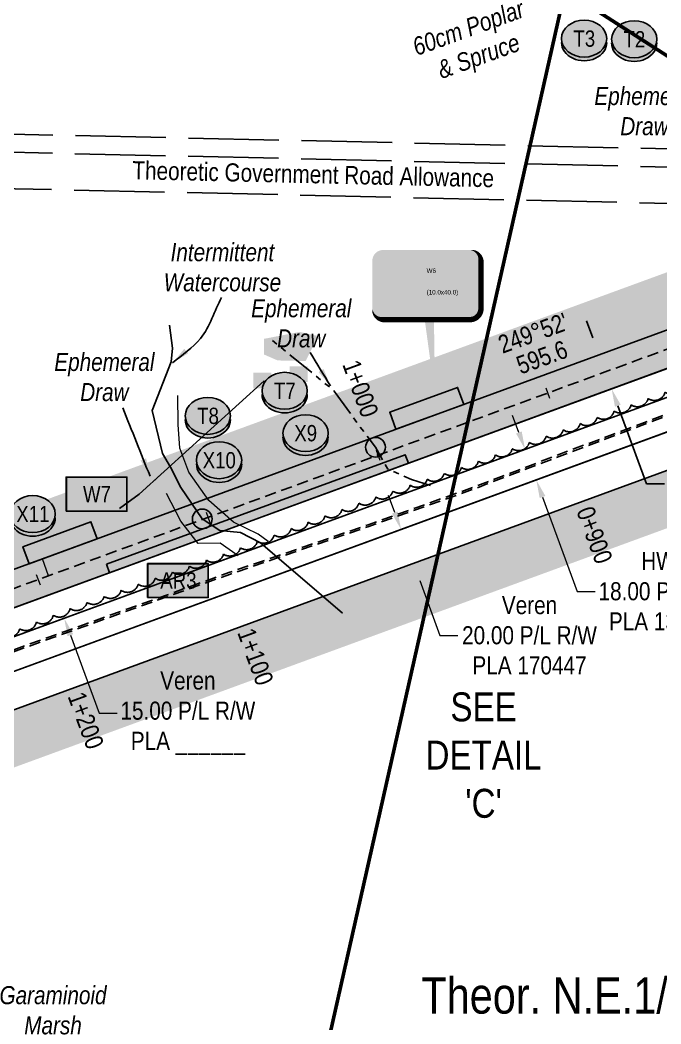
# Model space of a CAD drawing. Extents: x 399452 to 415540, y 6060435 to 6067869.
# Drawn here: x 405573 to 405927, y 6062504 to 6063059 of the extents above; entities that cross this region are included whole.
import ezdxf
from ezdxf.enums import TextEntityAlignment as Align

# ---------------------------------------------------------------- set-up
doc = ezdxf.new("R2018")
doc.units = 0
doc.header["$LTSCALE"] = 5
doc.header["$PDSIZE"] = 0.5
for name, pattern in [('0', [1, 1, 0]), ('DASHDOT2', [12.7, 6.35, -3.175, 0, -3.175]), ('foc-TIELINE', [1.875, 1.25, -0.625]), ('foc-TOPO-ephemeral', [6.25, 3.125, -0.625, 0.625, -0.625, 0.625, -0.625]), ('foc-UNSURVEYED', [12.5, 10, -2.5]), ('UG_PIPE', [1.875, 1.25, -0.625])]:
    doc.linetypes.add(name, pattern=pattern)
doc.layers.get('Defpoints').update_dxf_attribs({"color": 9})
for name, color, linetype, lineweight in [('AS-GENERAL', 48, 'Continuous', 18), ('C-RW-T', 13, 'Continuous', 9), ('F-RW-T', 190, 'Continuous', 9), ('T-TIE-T', 201, 'Continuous', 18)]:
    doc.layers.add(name, color=color, linetype=linetype, lineweight=lineweight)
for name, color, linetype in [('AS-PIPE-UG', 44, 'UG_PIPE'), ('AS-UNDERLAY-H', 141, 'Continuous'), ('AS-WILDLIFE', 131, 'DASHDOT2'), ('C-RW', 13, 'Continuous'), ('C-SYMBOL', 7, 'Continuous'), ('DETAIL-T', 7, 'Continuous'), ('F-RW', 190, 'Continuous'), ('L-BD', 7, 'Continuous'), ('L-BD1', 253, 'Continuous'), ('L-ROAD-T', 7, 'Continuous'), ('L-USEC', 7, 'foc-UNSURVEYED'), ('P-BUFFER-H 30m', 51, 'Continuous'), ('P-CROSSINGS', 250, 'Continuous'), ('P-PROPOSED', 10, 'Continuous'), ('P-PROPOSED-H', 21, 'Continuous'), ('P-TEMP-BLOCKS', 250, 'Continuous'), ('P-TEMP-H', 41, 'Continuous'), ('P-TEMP_LOG DECK', 46, 'Continuous'), ('P-TEMP_WORKSPACE', 46, 'Continuous'), ('P-TXT', 4, 'Continuous'), ('T-BUSH', 110, '0'), ('T-BUSH-T', 110, 'Continuous'), ('T-CREEK', 160, 'Continuous'), ('T-DRAW', 143, 'foc-TOPO-ephemeral'), ('T-TIE', 201, 'foc-TIELINE'), ('T-WATER-T', 170, 'Continuous'), ('WETLAND-T', 146, 'Continuous')]:
    doc.layers.add(name, color=color, linetype=linetype)
doc.styles.add('175L', font='ARIALN.TTF', dxfattribs={"height": 20})
doc.styles.add('80CG', font='ARIALN.TTF', dxfattribs={"height": 10})
doc.styles.add('80L', font='ARIALN.TTF', dxfattribs={"height": 10})
doc.styles.add('80LS', font='ARIALNI.TTF', dxfattribs={"height": 10})
doc.styles.add('Crossing', font='ARIALN.TTF', dxfattribs={"height": 10})
doc.styles.add('foc-LtypeFont', font='ARIALN.TTF', dxfattribs={"height": 7.35})
doc.styles.get("Standard").update_dxf_attribs({"font": 'ARIALN.TTF'})
doc.linetypes.add('foc-TOPO-flowdirection-NOLINE', pattern='A,0,[">",foc-LtypeFont,S=0.3,R=0,X=0,Y=-0.945],-20,[">",foc-LtypeFont,S=0.3,R=0,X=0,Y=-0.945],0', length=20)
doc.dimstyles.new('Compass 5 000', dxfattribs={"dimscale": 5, "dimtxt": 9, "dimasz": 2, "dimexe": 0.2, "dimexo": 0.0625, "dimgap": 0.5, "dimtad": 0, "dimtih": 1, "dimtoh": 1, "dimzin": 0, "dimdsep": 46, "dimtxsty": '80CG', "dimcen": 0.1, "dimse1": 1, "dimse2": 1, "dimclrd": 256, "dimclrt": 256, "dimaunit": 1, "dimadec": 4, "dimazin": 0, "dimtfac": 0.06, "dimtofl": 0, "dimtmove": 0, "dimatfit": 1, "dimfxl": 0.2, "dimtolj": 1, "dimtzin": 0, "dimlwd": -1, "dimarcsym": 0})

# ---------------------------------------------------------------- blocks, each defined once
blk = doc.blocks.new('*D80')
at = {"layer": 'Defpoints', "color": 0, "transparency": 16777216}
for p in [(405852.15, 6062821.18), (405832.32, 6062813.91), (405838.51, 6062796.99)]:
    blk.add_point(p, dxfattribs=at)
at = {"layer": 'F-RW-T', "transparency": 16777216}
for p, q in [((405848.71, 6062830.57), (405845.27, 6062839.96)), ((405861.79, 6062794.87), (405880.9, 6062742.7)), ((405880.9, 6062742.7), (405890.9, 6062742.7))]:
    blk.add_line(p, q, dxfattribs=at)
for points in [[(405850.28, 6062831.14), (405847.15, 6062829.99), (405852.15, 6062821.18)], [(405863.35, 6062795.44), (405860.22, 6062794.3), (405858.35, 6062804.26)]]:
    blk.add_solid(points, dxfattribs=at)
at = {"layer": 'F-RW-T', "transparency": 16777216, "insert": (405929.99, 6062742.7), "char_height": 10, "attachment_point": 5, "style": '80CG'}
blk.add_mtext('\\A1;HWN\\P18.00 P/L R/W\\PPLA 131055', dxfattribs=at)
blk = doc.blocks.new('*D63')
at = {"layer": 'C-RW-T', "transparency": 16777216}
for p, q in [((405780.18, 6062786.28), (405776.74, 6062795.67)), ((405793.95, 6062748.68), (405805.05, 6062718.37)), ((405805.05, 6062718.37), (405815.05, 6062718.37))]:
    blk.add_line(p, q, dxfattribs=at)
for points in [[(405781.74, 6062786.85), (405778.61, 6062785.7), (405783.62, 6062776.89)], [(405795.52, 6062749.26), (405792.39, 6062748.11), (405790.51, 6062758.07)]]:
    blk.add_solid(points, dxfattribs=at)
at = {"layer": 'Defpoints', "color": 0, "transparency": 16777216}
for p in [(405851.69, 6062801.82), (405858.59, 6062783.01), (405790.51, 6062758.07)]:
    blk.add_point(p, dxfattribs=at)
at = {"layer": 'C-RW-T', "transparency": 16777216, "insert": (405854.59, 6062718.37), "char_height": 10, "attachment_point": 5, "style": '80CG'}
blk.add_mtext('\\A1;Veren\\P20.00 P/L R/W\\PPLA 170447', dxfattribs=at)
blk = doc.blocks.new('*D84')
at = {"layer": 'C-RW-T', "transparency": 16777216}
for p, q in [((405588.86, 6062751.34), (405585.42, 6062760.73)), ((405600.91, 6062718.49), (405616.74, 6062675.3)), ((405616.74, 6062675.3), (405626.74, 6062675.3))]:
    blk.add_line(p, q, dxfattribs=at)
for points in [[(405590.43, 6062751.92), (405587.3, 6062750.77), (405592.31, 6062741.95)], [(405602.47, 6062719.06), (405599.35, 6062717.91), (405597.47, 6062727.88)]]:
    blk.add_solid(points, dxfattribs=at)
at = {"layer": 'Defpoints', "color": 0, "transparency": 16777216}
for p in [(405624.41, 6062753.72), (405592.31, 6062741.95), (405629.57, 6062739.65)]:
    blk.add_point(p, dxfattribs=at)
at = {"layer": 'C-RW-T', "transparency": 16777216, "insert": (405665.83, 6062675.3), "char_height": 10, "attachment_point": 5, "style": '80CG'}
blk.add_mtext('\\A1;Veren\\P15.00 P/L R/W\\PPLA ______', dxfattribs=at)
blk = doc.blocks.new('*U103')
at = {"true_color": 0xff8aff}
h = blk.add_hatch(color=211, dxfattribs=at)
edge = h.paths.add_edge_path()
edge.add_line((-24, -20), (24, -20))
edge.add_arc((24, -14), 6, 270, 360)
edge.add_line((30, -14), (30, 12.5))
edge.add_arc((24, 12.5), 6, 0, 90)
edge.add_line((24, 18.5), (-24, 18.5))
edge.add_arc((-24, 12.5), 6, 90, 180)
edge.add_line((-30, 12.5), (-30, -14))
edge.add_arc((-24, -14), 6, 180, 270)
at = {"color": 250, "flags": 128}
blk.add_lwpolyline([(-24, -20, 3, 3, 0), (24, -20, 3, 3, 0.414214), (30, -14, 3, 3, 0), (30, 12.5, 3, 0, 0.414214), (24, 18.5, 0, 0, 0), (-24, 18.5, 0, 0, 0.414214), (-30, 12.5, 0, 0, 0), (-30, -14, 0, 3, 0.414214)], format="xyseb", close=True, dxfattribs=at)
at = {"flags": 128}
blk.add_lwpolyline([(4.68, -62.04, 0, 7.5, 0), (0, 0, 0, 0, 0)], format="xyseb", dxfattribs=at)
at = {"color": 250, "lineweight": 30, "flags": 104}
blk.add_attdef('TEMP_AREA_W1', text='', height=12, dxfattribs=at).set_placement((0, 8.26), align=Align.MIDDLE_CENTER)
blk.add_attdef('ENTER_TEXT', text='', height=9, dxfattribs=at).set_placement((0.01, -3.62), align=Align.TOP_CENTER)
blk = doc.blocks.new('*D107')
at = {"layer": 'Defpoints', "color": 0, "transparency": 16777216}
for p in [(405885.43, 6062870.71), (405893.06, 6062873.51), (405892.32, 6062851.94)]:
    blk.add_point(p, dxfattribs=at)
at = {"layer": 'P-TXT', "transparency": 16777216}
for p, q in [((405889.61, 6062882.9), (405886.17, 6062892.29)), ((405903.38, 6062845.35), (405919.2, 6062802.2)), ((405919.2, 6062802.2), (405929.2, 6062802.2))]:
    blk.add_line(p, q, dxfattribs=at)
for points in [[(405891.18, 6062883.47), (405888.05, 6062882.32), (405893.06, 6062873.51)], [(405904.95, 6062845.92), (405901.82, 6062844.78), (405899.94, 6062854.74)]]:
    blk.add_solid(points, dxfattribs=at)
at = {"layer": 'P-TXT', "transparency": 16777216, "insert": (405942.41, 6062802.2), "char_height": 10, "attachment_point": 5, "style": '80CG'}
blk.add_mtext('\\A1;20.0', dxfattribs=at)
blk = doc.blocks.new('xing2')
h = blk.add_hatch(color=50)
h.dxf.hatch_style = 1
edge = h.paths.add_edge_path()
edge.add_ellipse((0, 0), major_axis=(-12.5, 0), ratio=0.816297, start_angle=0, end_angle=360)
h = blk.add_hatch(color=250)
h.dxf.hatch_style = 1
edge = h.paths.add_edge_path()
edge.add_ellipse((0, -2.05), major_axis=(-12.5, 0), ratio=0.816297, start_angle=0, end_angle=180)
edge.add_line((12.5, -2.05), (12.5, 0))
edge.add_ellipse((0, 0), major_axis=(-12.5, 0), ratio=0.816297, start_angle=0, end_angle=180, ccw=False)
edge.add_line((-12.5, 0), (-12.5, -2.05))
at = {"color": 250}
blk.add_ellipse((0, 0), major_axis=(-12.5, 0), ratio=0.816297, dxfattribs=at)
blk.add_ellipse((0, -2.05), major_axis=(-12.5, 0), ratio=0.816297, start_param=0, end_param=3.141593, dxfattribs=at)
at = {"color": 250, "style": 'Crossing'}
blk.add_attdef('CROSSING', text='', height=9, dxfattribs=at).set_placement((0.09, 0.02), align=Align.MIDDLE_CENTER)
at = {"color": 250, "style": 'Crossing', "flags": 1}
for tag, p in [('OWNER', (0.09, -12.49)), ('DESCRIPTION', (0.09, -25.77)), ('LOCATION', (0.09, -39.3)), ('DWG_REF', (0.09, -52.84))]:
    blk.add_attdef(tag, text='', height=9, dxfattribs=at).set_placement(p, align=Align.MIDDLE_CENTER)
blk = doc.blocks.new('Temp_Area_Small_Pink')
at = {"true_color": 0xff8aff}
h = blk.add_hatch(color=211, dxfattribs=at)
h.dxf.hatch_style = 1
h.paths.add_polyline_path([(-16.83, -9.44), (16.33, -9.44), (16.33, 9.05), (-16.83, 9.05)])
at = {"color": 250}
for points in [[(-17.03, -9.64), (16.53, -9.64), (16.53, 9.25), (-17.03, 9.25)], [(-16.93, -9.54), (16.43, -9.54), (16.43, 9.15), (-16.93, 9.15)]]:
    blk.add_lwpolyline(points, close=True, dxfattribs=at)
at = {"color": 250, "style": '80L'}
blk.add_attdef('TEMPORARY', text='', height=9, dxfattribs=at).set_placement((0, -0.15), align=Align.MIDDLE_CENTER)
blk = doc.blocks.new('water crossing')
at = {"layer": 'Defpoints'}
h = blk.add_hatch(color=6, dxfattribs=at)
h.dxf.hatch_style = 1
edge = h.paths.add_edge_path()
edge.add_arc((0, 0), 5.47, 0, 360)
at = {"layer": 'Defpoints', "color": 6}
blk.add_circle((0, 0), 5.47, dxfattribs=at)
blk = doc.blocks.new('Well_proximity')
h = blk.add_hatch(color=191)
h.dxf.hatch_style = 1
edge = h.paths.add_edge_path()
edge.add_ellipse((0, 0), major_axis=(-12.5, 0), ratio=0.816297, start_angle=0, end_angle=360)
h = blk.add_hatch(color=250)
h.dxf.hatch_style = 1
edge = h.paths.add_edge_path()
edge.add_ellipse((0, -2.05), major_axis=(-12.5, 0), ratio=0.816297, start_angle=0, end_angle=180)
edge.add_line((12.5, -2.05), (12.5, 0))
edge.add_ellipse((0, 0), major_axis=(-12.5, 0), ratio=0.816297, start_angle=0, end_angle=180, ccw=False)
edge.add_line((-12.5, 0), (-12.5, -2.05))
at = {"color": 250}
blk.add_ellipse((0, 0), major_axis=(-12.5, 0), ratio=0.816297, dxfattribs=at)
blk.add_ellipse((0, -2.05), major_axis=(-12.5, 0), ratio=0.816297, start_param=0, end_param=3.141593, dxfattribs=at)
at = {"color": 250, "style": '80L'}
blk.add_attdef('CROSSING', text='', height=9, dxfattribs=at).set_placement((0.09, 0.02), align=Align.MIDDLE_CENTER)

msp = doc.modelspace()

# ---------------------------------------------------------------- hatches: boundary and pattern name
at = {"layer": 'AS-UNDERLAY-H'}
h = msp.add_hatch(color=256, dxfattribs=at)
h.dxf.hatch_style = 1
h.paths.add_polyline_path([(405707.814, 6062882.305), (405727.614, 6062886.144), (405737.848, 6062883.852), (405730.907, 6062870.098), (405715.408, 6062870.379), (405707.814, 6062873.7)])
h = msp.add_hatch(color=256, dxfattribs=at)
h.dxf.hatch_style = 1
h.paths.add_polyline_path([(405701.958, 6062863.531), (405711.913, 6062863.531), (405711.913, 6062854.925), (405701.958, 6062854.925)])
h = msp.add_hatch(color=256, dxfattribs=at)
h.dxf.hatch_style = 1
h.paths.add_polyline_path([(405722.137, 6062867.089), (405732.093, 6062867.089), (405732.093, 6062858.483), (405722.137, 6062858.483)])
at = {"layer": 'P-BUFFER-H 30m'}
h = msp.add_hatch(color=256, dxfattribs=at)
h.dxf.hatch_style = 1
edge = h.paths.add_edge_path()
edge.add_line((406106.158, 6062990.362), (406069.458, 6062960.634))
edge.add_line((406069.458, 6062960.634), (406053.827, 6062952.816))
edge.add_line((406053.827, 6062952.816), (406017.137, 6062918.939))
edge.add_line((406017.137, 6062918.939), (405515.45, 6062735.04))
edge.add_line((405515.45, 6062735.04), (405409.069, 6062875.333))
edge.add_line((405409.069, 6062875.333), (405379.63, 6062896.176))
edge.add_line((405379.63, 6062896.176), (405113.116, 6062936.197))
edge.add_line((405113.116, 6062936.197), (405118.979, 6062970.644))
edge.add_line((405118.979, 6062970.644), (404932.91, 6062998.64))
edge.add_line((404932.91, 6062998.64), (404875.786, 6062988.244))
edge.add_line((404875.786, 6062988.244), (404870.44, 6063017.752))
edge.add_line((404870.44, 6063017.752), (404927.54, 6063028.144))
edge.add_arc((404932.91, 6062998.64), 29.988, 81.44342, 100.3146, ccw=False)
edge.add_line((404937.372, 6063028.294), (405123.44, 6063000.298))
edge.add_arc((405118.979, 6062970.644), 29.988, -9.65934, 81.44342, ccw=False)
edge.add_line((405148.541, 6062965.613), (405147.809, 6062961.311))
edge.add_line((405147.809, 6062961.311), (405384.083, 6062925.831))
edge.add_arc((405379.63, 6062896.176), 29.988, 54.70144, 81.4599, ccw=False)
edge.add_line((405396.958, 6062920.65), (405426.397, 6062899.808))
edge.add_arc((405409.069, 6062875.333), 29.988, 37.17236, 54.70144, ccw=False)
edge.add_line((405432.963, 6062893.452), (405525.948, 6062770.827))
edge.add_line((405525.948, 6062770.827), (406001.194, 6062945.034))
edge.add_line((406001.194, 6062945.034), (406033.484, 6062974.848))
edge.add_arc((406053.827, 6062952.816), 29.988, 116.57216, 132.71672, ccw=False)
edge.add_line((406040.413, 6062979.636), (406053.122, 6062985.992))
edge.add_line((406053.122, 6062985.992), (406087.238, 6063013.627))
edge.add_line((406087.238, 6063013.627), (406106.158, 6062990.362))
h = msp.add_hatch(color=256, dxfattribs=at)
h.dxf.hatch_style = 1
edge = h.paths.add_edge_path()
edge.add_line((406009.229, 6062838.38), (406029.172, 6062813.752))
edge.add_line((406029.172, 6062813.752), (405534.212, 6062632.29))
edge.add_arc((405523.89, 6062660.445), 29.988, 217.39663, 290.13397, ccw=False)
edge.add_line((405500.066, 6062642.233), (405475.243, 6062674.704))
edge.add_line((405475.243, 6062674.704), (405478.788, 6062684.367))
edge.add_line((405478.788, 6062684.367), (405499.733, 6062692.045))
edge.add_line((405499.733, 6062692.045), (405523.89, 6062660.445))
edge.add_line((405523.89, 6062660.445), (406009.229, 6062838.38))
at = {"layer": 'P-PROPOSED-H'}
h = msp.add_hatch(color=256, dxfattribs=at)
h.dxf.hatch_style = 1
h.paths.add_polyline_path([(406216.583, 6063079.808), (406069.458, 6062960.634), (406053.827, 6062952.816), (406017.137, 6062918.939), (405477.795, 6062721.237), (405382.003, 6062847.57), (405364.775, 6062859.812), (405198.708, 6062884.766), (405110.079, 6062918.354), (404933.815, 6062944.922), (404782.857, 6062916.24), (404815.879, 6062733.792), (404611.806, 6062696.519), (404620.273, 6062650.162), (404655.517, 6062610.923), (404670.39, 6062624.282), (404638.924, 6062659.316), (404635.065, 6062680.444), (404819.44, 6062714.12), (404839.106, 6062717.712), (404806.059, 6062900.299), (404934.202, 6062924.646), (405104.989, 6062898.904), (405193.623, 6062865.314), (405357.085, 6062840.751), (405367.925, 6062833.049), (405470.796, 6062697.379), (406027.852, 6062901.574), (406065.302, 6062936.202), (406080.349, 6062943.728), (406213.632, 6063051.69), (406302.875, 6062941.519), (406330.76, 6062930.883), (406409.073, 6062835.848), (406597.631, 6062842.426), (406596.934, 6062862.406), (406418.231, 6062856.172), (406342.826, 6062947.677), (406315.025, 6062958.282)])
at = {"layer": 'P-TEMP-H'}
h = msp.add_hatch(color=256, dxfattribs=at)
h.dxf.hatch_style = 1
h.paths.add_polyline_path([(405780.794, 6062832.305), (405818.335, 6062846.066), (405814.895, 6062855.451), (405777.354, 6062841.69)])
h = msp.add_hatch(color=256, dxfattribs=at)
h.dxf.hatch_style = 1
h.paths.add_polyline_path([(405620.811, 6062757.693), (405785.943, 6062818.267), (405787.665, 6062813.575), (405622.532, 6062753)])
h = msp.add_hatch(color=256, dxfattribs=at)
h.dxf.hatch_style = 1
h.paths.add_polyline_path([(405578.11, 6062758.009), (405615.651, 6062771.77), (405612.211, 6062781.155), (405574.67, 6062767.394)])

# ---------------------------------------------------------------- linework, layer by layer
at = {"layer": 'AS-GENERAL', "flags": 128}
for points in [[(405710.247, 6062770.212), (405704.595, 6062774.312), (405691.024, 6062780.969), (405677.393, 6062792.858), (405666.285, 6062808.621), (405661.453, 6062821.902), (405660.453, 6062835.037), (405660.3, 6062851.008)], [(405693.53, 6062762.4), (405683.757, 6062769.339), (405671.522, 6062769.127), (405661.901, 6062781.442), (405654.011, 6062796.847)]]:
    msp.add_lwpolyline(points, dxfattribs=at)
at = {"layer": 'AS-PIPE-UG', "flags": 128}
for points in [[(406097.018, 6062909.862), (406080.869, 6062913.243), (406071.923, 6062909.031), (406039.21, 6062882.875), (406024.565, 6062874.185), (406016.103, 6062870.802), (406002.432, 6062865.758), (405947.381, 6062847.135), (405868.662, 6062817.52), (405823.317, 6062800.149), (405765.457, 6062779.526), (405689.014, 6062753.223), (405608.744, 6062724.458), (405552.776, 6062704.32), (405544.855, 6062701.442), (405536.299, 6062697.437), (405532.604, 6062697.551), (405529.708, 6062699.949), (405523.344, 6062708.866), (405516.101, 6062718.342), (405484.871, 6062759.524)], [(406096.813, 6062908.884), (406080.992, 6062912.196), (406072.455, 6062908.177), (406039.78, 6062882.051), (406025.008, 6062873.286), (406016.462, 6062869.869), (406002.765, 6062864.815), (405947.717, 6062846.194), (405869.017, 6062816.585), (405823.664, 6062799.211), (405765.787, 6062778.583), (405689.345, 6062752.28), (405609.082, 6062723.517), (405553.116, 6062703.38), (405545.238, 6062700.518), (405536.507, 6062696.43), (405532.231, 6062696.563), (405528.97, 6062699.262), (405522.54, 6062708.272), (405515.306, 6062717.736), (405484.075, 6062758.92)]]:
    msp.add_lwpolyline(points, dxfattribs=at)
at = {"layer": 'AS-WILDLIFE', "const_width": 2, "flags": 128}
msp.add_lwpolyline([(405894.763, 6063166.348), (405828.572, 6062872.2), (405729.648, 6062432.587), (405775.609, 6062080.298)], dxfattribs=at)
at = {"layer": 'C-RW'}
msp.add_lwpolyline([(405523.89, 6062660.445), (405382.336, 6062847.712), (405365.053, 6062859.949), (405198.94, 6062884.893), (405185.144, 6062793.03), (405165.451, 6062795.988), (405182.219, 6062907.622), (405201.91, 6062904.665), (405372.726, 6062879.019), (405396.407, 6062862.251), (405531.243, 6062684.434), (406044.965, 6062872.775), (406079.995, 6062904.887), (406094.995, 6062918.82), (406096.498, 6062920.071), (406097.176, 6062920.54), (406109.697, 6062905.038), (406102.759, 6062898.64), (406055.996, 6062855.526)], close=True, dxfattribs=at)
at = {"layer": 'F-RW'}
msp.add_lwpolyline([(405537.542, 6062705.907), (406035.991, 6062888.648), (406073.469, 6062924.652), (406094.983, 6062918.906), (406100.269, 6062917.438), (406124.502, 6062911.158), (406187.043, 6062894.622), (406182.441, 6062877.22), (406143.411, 6062887.762), (406118.742, 6062894.426), (406102.764, 6062898.69), (406079.995, 6062904.89), (406078.235, 6062905.371), (406044.965, 6062872.775), (406032.151, 6062868.123), (405531.243, 6062684.434)], dxfattribs=at)
at = {"layer": 'L-USEC'}
for p, q in [((405541.176, 6062996.141), (406342.002, 6062978.14)), ((405540.95, 6062986.085), (406341.776, 6062968.084)), ((405540.498, 6062965.981), (406341.324, 6062947.98))]:
    msp.add_line(p, q, dxfattribs=at)
at = {"layer": 'P-PROPOSED'}
msp.add_lwpolyline([(405470.796, 6062697.379), (406027.852, 6062901.574), (406065.302, 6062936.202), (406080.349, 6062943.728), (406213.632, 6063051.69), (406302.875, 6062941.519), (406330.76, 6062930.883), (406409.073, 6062835.848), (406597.631, 6062842.426), (406596.934, 6062862.406), (406418.231, 6062856.172), (406342.826, 6062947.677), (406315.025, 6062958.282), (406216.583, 6063079.808), (406069.458, 6062960.634), (406053.827, 6062952.816), (406017.137, 6062918.939), (405477.795, 6062721.237)], dxfattribs=at)
at = {"layer": 'P-TEMP_LOG DECK', "flags": 128}
msp.add_lwpolyline([(405620.811, 6062757.693), (405785.943, 6062818.267), (405787.665, 6062813.575), (405622.532, 6062753)], close=True, dxfattribs=at)
at = {"layer": 'P-TEMP_WORKSPACE'}
for points in [[(405780.794, 6062832.305), (405818.335, 6062846.066), (405814.895, 6062855.451), (405777.354, 6062841.69)], [(405578.11, 6062758.009), (405615.651, 6062771.77), (405612.211, 6062781.155), (405574.67, 6062767.394)]]:
    msp.add_lwpolyline(points, close=True, dxfattribs=at)
at = {"layer": 'T-BUSH', "flags": 128}
msp.add_lwpolyline([(406083.344, 6063039.662, -0.5205671), (406085.118, 6063029.825, -0.5205671), (406086.891, 6063019.987, -0.5205671), (406087.124, 6063010.553, -0.5205671), (406080.764, 6063002.841, -0.5205671), (406074.404, 6062995.13, -0.5205671), (406080.077, 6062988.075, -0.5205671), (406087.238, 6062981.102, -0.5205671), (406094.4, 6062974.128, -0.5205671), (406101.562, 6062967.155, -0.5205671), (406104.765, 6062960.219, -0.5205671), (406097.475, 6062953.38, -0.5205671), (406090.184, 6062946.542, -0.5205671), (406082.893, 6062939.703, -0.5205671), (406075.603, 6062932.865, -0.5205671), (406068.387, 6062925.948, -0.5205671), (406061.26, 6062918.94, -0.5205671), (406054.132, 6062911.931, -0.5205671), (406047.005, 6062904.923, -0.5205671), (406039.878, 6062897.914, -0.5205671), (406032.423, 6062891.406, -0.5205671), (406023.143, 6062887.692, -0.5205671), (406013.863, 6062883.977, -0.5205671), (406004.583, 6062880.262, -0.5205671), (405995.303, 6062876.548, -0.5205671), (405985.899, 6062873.159, -0.5205671), (405976.491, 6062869.783, -0.5205671), (405967.082, 6062866.407, -0.5205671), (405957.674, 6062863.03, -0.5205671), (405948.266, 6062859.654, -0.5205671), (405938.865, 6062856.257, -0.5205671), (405929.489, 6062852.79, -0.5205671), (405920.114, 6062849.322, -0.5205671), (405910.739, 6062845.854, -0.5205671), (405901.364, 6062842.386, -0.5205671), (405891.989, 6062838.918, -0.5205671), (405882.614, 6062835.451, -0.5205671), (405873.239, 6062831.983, -0.5205671), (405863.864, 6062828.515, -0.5205671), (405854.487, 6062825.052, -0.5205671), (405845.11, 6062821.589, -0.5205671), (405835.733, 6062818.127, -0.5205671), (405826.356, 6062814.664, -0.5205671), (405816.979, 6062811.201, -0.5205671), (405807.531, 6062807.938, -0.5205671), (405798.082, 6062804.678, -0.5205671), (405788.633, 6062801.417, -0.5205671), (405779.183, 6062798.156, -0.5205671), (405769.734, 6062794.896, -0.5205671), (405760.329, 6062791.513, -0.5205671), (405750.978, 6062787.983, -0.5205671), (405741.626, 6062784.453, -0.5205671), (405732.274, 6062780.923, -0.5205671), (405722.922, 6062777.394, -0.5205671), (405713.57, 6062773.864, -0.5205671), (405704.218, 6062770.334, -0.5205671), (405694.866, 6062766.804, -0.5205671), (405685.514, 6062763.275, -0.5205671), (405676.096, 6062759.927, -0.5205671), (405666.67, 6062756.597, -0.5205671), (405657.245, 6062753.268, -0.5205671), (405647.82, 6062749.939, -0.5205671), (405638.395, 6062746.609, -0.5205671), (405628.97, 6062743.28, -0.5205671), (405619.545, 6062739.95, -0.5205671), (405610.12, 6062736.621, -0.5205671), (405600.744, 6062733.161, -0.5205671), (405591.464, 6062729.446, -0.5205671), (405582.184, 6062725.731, -0.5205671), (405572.904, 6062722.016, -0.5205671), (405563.624, 6062718.302, -0.5205671), (405555.507, 6062723.18, -0.5205671), (405547.549, 6062729.229, -0.5205671), (405539.591, 6062735.277, -0.5205671), (405531.633, 6062741.326, -0.5205671), (405523.675, 6062747.375, -0.5205671), (405515.717, 6062753.424, -0.5205671), (405507.759, 6062759.472, -0.5205671), (405499.801, 6062765.521, -0.5205671), (405492.197, 6062771.948, -0.5205671), (405485.644, 6062779.496, -0.5205671), (405479.091, 6062787.044, -0.5205671), (405475.262, 6062791.455, -0.5205671)], format="xyb", dxfattribs=at)
at = {"layer": 'T-CREEK', "linetype": 'foc-TOPO-flowdirection-NOLINE', "flags": 128}
msp.add_lwpolyline([(405751.305, 6062730.678), (405705.922, 6062769.443), (405694.876, 6062775.188), (405683.525, 6062776.268), (405673.769, 6062782.752), (405661.903, 6062800.086), (405656.255, 6062811.367), (405651.776, 6062818.981), (405646.178, 6062842.672), (405656.62, 6062869.619), (405657.299, 6062877.115), (405655.603, 6062889.971)], dxfattribs=at)
at = {"layer": 'T-CREEK', "flags": 128}
msp.add_lwpolyline([(405751.305, 6062730.678), (405705.922, 6062769.443), (405694.876, 6062775.188), (405683.525, 6062776.268), (405673.769, 6062782.752), (405661.903, 6062800.086), (405656.255, 6062811.367), (405651.776, 6062818.981), (405646.178, 6062842.672), (405656.62, 6062869.619), (405657.299, 6062877.115), (405655.603, 6062889.971)], dxfattribs=at)
at = {"layer": 'T-DRAW', "flags": 128}
for points in [[(405799.878, 6062801.146), (405789.418, 6062804.623), (405776.282, 6062810.336), (405769.508, 6062822.37), (405760.129, 6062834.78), (405746.744, 6062853.454), (405710.883, 6062882.826)], [(405628.124, 6062788.541), (405638.964, 6062796.502), (405655.119, 6062811.177)]]:
    msp.add_lwpolyline(points, dxfattribs=at)
at = {"layer": 'T-DRAW', "linetype": 'foc-TOPO-flowdirection-NOLINE', "flags": 128}
msp.add_lwpolyline([(405628.124, 6062788.541), (405638.964, 6062796.502), (405707.963, 6062859.179)], dxfattribs=at)
at = {"layer": 'T-TIE-T'}
for p, q in [((405863.644, 6062855.222), (405865.709, 6062849.591)), ((405769.792, 6062820.82), (405771.856, 6062815.188)), ((405675.94, 6062786.417), (405678.004, 6062780.786)), ((405582.088, 6062752.014), (405584.152, 6062746.383))]:
    msp.add_line(p, q, dxfattribs=at)

# ---------------------------------------------------------------- block references
at = {"layer": 'L-BD', "color": 4, "xscale": 0.999589, "yscale": 0.999589, "zscale": 0.999589}
for p, values in [((405884.77, 6063048.319), {'CROSSING': 'T3'}), ((405912.436, 6063047.964), {'CROSSING': 'T2'})]:
    msp.add_blockref('Well_proximity', p, dxfattribs=at).add_auto_attribs(values)
at = {"layer": 'L-BD', "color": 4}
for p in [(405769.508, 6062822.37), (405673.769, 6062782.752)]:
    msp.add_blockref('water crossing', p, dxfattribs=at)
at = {"layer": 'P-CROSSINGS', "color": 4, "xscale": 0.999589, "yscale": 0.999589, "zscale": 0.999589}
for p, values in [((405719.302, 6062853.613), {'CROSSING': 'T7'}), ((405676.856, 6062839.722), {'CROSSING': 'T8'})]:
    msp.add_blockref('Well_proximity', p, dxfattribs=at).add_auto_attribs(values)
at = {"layer": 'P-CROSSINGS', "xscale": 0.999589, "yscale": 0.999589, "zscale": 0.999589}
for p, values in [((405730.838, 6062830.147), {'CROSSING': 'X9'}), ((405683.079, 6062815.196), {'CROSSING': 'X10'}), ((405580.094, 6062785.45), {'CROSSING': 'X11'})]:
    msp.add_blockref('xing2', p, dxfattribs=at).add_auto_attribs(values)
at = {"layer": 'P-TEMP-BLOCKS'}
ref = msp.add_blockref('*U103', (405797.744, 6062912.966), dxfattribs=at)
lines = msp.add_mtext('W6', dxfattribs={"layer": '0', "color": 250, "insert": (405797.744, 6062921.231), "char_height": 2.5, "attachment_point": 1})
ref.add_attrib('TEMP_AREA_W1', '', (405797.744, 6062921.231), dxfattribs={"flags": 104}).embed_mtext(lines)
lines = msp.add_mtext('(10.0x40.0)', dxfattribs={"layer": '0', "color": 250, "insert": (405797.75, 6062909.342), "char_height": 2.5, "attachment_point": 1})
ref.add_attrib('ENTER_TEXT', '', (405797.75, 6062909.342), dxfattribs={"flags": 104}).embed_mtext(lines)
msp.add_blockref('Temp_Area_Small_Pink', (405615.602, 6062796.661), dxfattribs=at).add_auto_attribs({'TEMPORARY': 'W7'})
at = {"layer": 'P-TEMP-BLOCKS', "xscale": 0.999589, "yscale": 0.999589, "zscale": 0.999589}
msp.add_blockref('Temp_Area_Small_Pink', (405660.593, 6062748.851), dxfattribs=at).add_auto_attribs({'TEMPORARY': 'AR3'})

# ---------------------------------------------------------------- texts
at = {"layer": 'DETAIL-T', "color": 3, "insert": (405829.203, 6062652.058), "char_height": 15.9934, "width": 63.60997, "attachment_point": 5, "style": '80CG'}
msp.add_mtext("\\pxqc;SEE\\PDETAIL\\P'C'", dxfattribs=at)
at = {"layer": 'L-BD1'}
for s, p in [("249%%D52'", (405856.556, 6062885.551)), ('595.6', (405861.459, 6062872.177))]:
    msp.add_text(s, height=9.9959, rotation=20.13104, dxfattribs=at).set_placement(p, align=Align.MIDDLE_CENTER)
at = {"layer": 'L-ROAD-T', "style": '80L'}
msp.add_text('Theoretic Government Road Allowance', height=9.99592, rotation=358.71231, dxfattribs=at).set_placement((405735.087, 6062973.352), align=Align.MIDDLE_CENTER)
at = {"layer": 'T-BUSH-T', "insert": (405819.049, 6063059.053), "char_height": 9.99592, "width": 68.42918, "attachment_point": 2, "rotation": 20, "style": '80LS'}
msp.add_mtext('60cm Poplar\\P& Spruce', dxfattribs=at)
at = {"layer": 'T-TIE-T', "style": '80L'}
for s, p in [('1+000', (405761.265, 6062854.824)), ('0+900', (405890.551, 6062773.809)), ('1+100', (405703.229, 6062706.567)), ('1+200', (405609.495, 6062671.315))]:
    msp.add_text(s, height=9.9959, rotation=290.13104, dxfattribs=at).set_placement(p, align=Align.MIDDLE_CENTER)
at = {"layer": 'T-WATER-T', "char_height": 9.99592, "attachment_point": 1, "style": '80L'}
for s, width, insert in [('\\pxqc;{\\fArial Narrow|b0|i1|c0|p34;Intermittent Watercourse}', 64.69911, (405652.566, 6062935.268)), ('\\pxqc;{\\fArial Narrow|b0|i1|c0|p34;Ephemeral \\PDraw}', 55.93413, (405700.512, 6062904.255)), ('\\pxqc;{\\fArial Narrow|b0|i1|c0|p34;Ephemeral \\PDraw}', 55.93413, (405591.732, 6062874.548))]:
    msp.add_mtext_dynamic_manual_height_columns(s, width=width, gutter_width=49.986, heights=[0], dxfattribs=dict(at, insert=insert))
at = {"layer": 'WETLAND-T', "insert": (405561.398, 6062524.433), "char_height": 9.99589, "attachment_point": 1, "style": '80L'}
msp.add_mtext_dynamic_manual_height_columns('\\pxqc;{\\fArial Narrow|b0|i1|c0|p34;Garaminoid Marsh}', width=59.85029, gutter_width=49.979, heights=[0], dxfattribs=at)

# ---------------------------------------------------------------- dimensions: what is measured, and where the dimension line sits
at = {"layer": 'C-RW-T'}
dim = msp.add_linear_dim(base=(405790.511, 6062758.072), p1=(405851.694, 6062801.822), p2=(405858.586, 6062783.007), angle=290.11701, text='Veren\\P20.00 P/L R/W\\PPLA 170447', dimstyle='Compass 5 000', override={"dimtxt": 10}, dxfattribs=at)
dim.commit()
dim.dimension.update_dxf_attribs({"geometry": '*D63', "text_midpoint": (405854.589, 6062718.371), "dimtype": 161})
dim = msp.add_linear_dim(base=(405592.307, 6062741.955), p1=(405629.568, 6062739.646), p2=(405624.407, 6062753.723), angle=110.13397, text='Veren\\P15.00 P/L R/W\\PPLA ______', dimstyle='Compass 5 000', dxfattribs=at)
dim.commit()
dim.dimension.update_dxf_attribs({"geometry": '*D84', "text_midpoint": (405665.826, 6062675.302), "dimtype": 161})
at = {"layer": 'F-RW-T'}
dim = msp.add_linear_dim(base=(405852.151, 6062821.178), p1=(405838.513, 6062796.994), p2=(405832.316, 6062813.911), angle=110.121, text='HWN\\P18.00 P/L R/W\\PPLA 131055', dimstyle='Compass 5 000', override={"dimtxt": 10}, dxfattribs=at)
dim.commit()
dim.dimension.update_dxf_attribs({"geometry": '*D80', "text_midpoint": (405929.986, 6062742.697), "dimtype": 161})
at = {"layer": 'P-TXT', "color": 2}
dim = msp.add_linear_dim(base=(405893.057, 6062873.509), p1=(405892.316, 6062851.944), p2=(405885.435, 6062870.714), angle=110.13397, text='20.0', dimstyle='Compass 5 000', dxfattribs=at)
dim.commit()
dim.dimension.update_dxf_attribs({"geometry": '*D107', "text_midpoint": (405942.407, 6062802.197), "dimtype": 161})

# ---------------------------------------------------------------- leaders
at = {"layer": 'T-WATER-T', "path_type": 1}
for points in [[(405657.398, 6062868.977), (405672.833, 6062882.58), (405684.42, 6062905.2)], [(405744.603, 6062856.261), (405733.38, 6062874.775)], [(405644.941, 6062806.363), (405629.847, 6062844.138)]]:
    msp.add_leader(points, dimstyle='Compass 5 000', override={"dimgap": 0.5, "dimtad": 0}, dxfattribs=at)

# ---------------------------------------------------------------- next in the draw order: texts
at = {"layer": 'C-SYMBOL', "color": 3, "insert": (405869.283, 6062529.236), "char_height": 19.99185, "width": 203.15943, "attachment_point": 2, "style": '175L', "bg_fill": 3, "box_fill_scale": 1, "bg_fill_color": 256, "bg_fill_transparency": 0}
msp.add_mtext('Theor. N.E.1/4 \\PSec. 12-66-4-W.6M.', dxfattribs=at)

# ---------------------------------------------------------------- next in the draw order: linework, layer by layer
at = {"layer": 'AS-WILDLIFE', "const_width": 2, "flags": 128}
msp.add_lwpolyline([(405835.951, 6063099.656), (406436.453, 6062713.619), (406993.599, 6062355.522), (406993.599, 6062062.11)], dxfattribs=at)
at = {"layer": 'C-RW'}
msp.add_lwpolyline([(405247.921, 6062098.653), (405467.104, 6062696.053), (406027.874, 6062901.642), (406065.302, 6062936.202), (406080.349, 6062943.728), (406118.772, 6062974.851), (405928.272, 6063209.107), (405927.071, 6063209.553), (405900.67, 6063204.794), (405851.059, 6063171.512), (405809.974, 6063132.103), (405799.595, 6063142.924), (405841.622, 6063183.237), (405894.923, 6063218.993), (405928.445, 6063225.036), (405937.324, 6063221.741), (406139.09, 6062973.631), (406087.783, 6062932.169), (406074.231, 6062924.037), (406035.991, 6062888.648), (405478.788, 6062684.367), (405263.768, 6062098.315)], dxfattribs=at)

# ---------------------------------------------------------------- next in the draw order: texts
at = {"layer": 'T-WATER-T', "insert": (405890.131, 6063021.575), "char_height": 9.99592, "attachment_point": 1, "style": '80L', "bg_fill": 3, "box_fill_scale": 1.1, "bg_fill_color": 256, "bg_fill_transparency": 0}
msp.add_mtext_dynamic_manual_height_columns('\\pxqc;{\\fArial Narrow|b0|i1|c0|p34;Ephemeral \\PDraw}', width=55.93413, gutter_width=49.986, heights=[0], dxfattribs=at)

# ---------------------------------------------------------------- next in the draw order: linework, layer by layer
at = {"layer": 'T-TIE'}
msp.add_lwpolyline([(406597.283, 6062852.416), (406413.652, 6062846.01), (406336.793, 6062939.28), (406308.95, 6062949.901), (406215.108, 6063065.749), (406074.903, 6062952.181), (406059.56, 6062944.507), (406022.534, 6062910.271), (405474.296, 6062709.308), (405374.964, 6062840.309), (405360.93, 6062850.282), (405196.165, 6062875.04), (405107.534, 6062908.629), (404934.008, 6062934.784), (404794.458, 6062908.269), (404827.493, 6062725.752), (404817.644, 6062723.953), (404623.435, 6062688.481), (404629.598, 6062654.739), (404662.953, 6062617.602)], dxfattribs=at)

doc.saveas('drawing.dxf')
